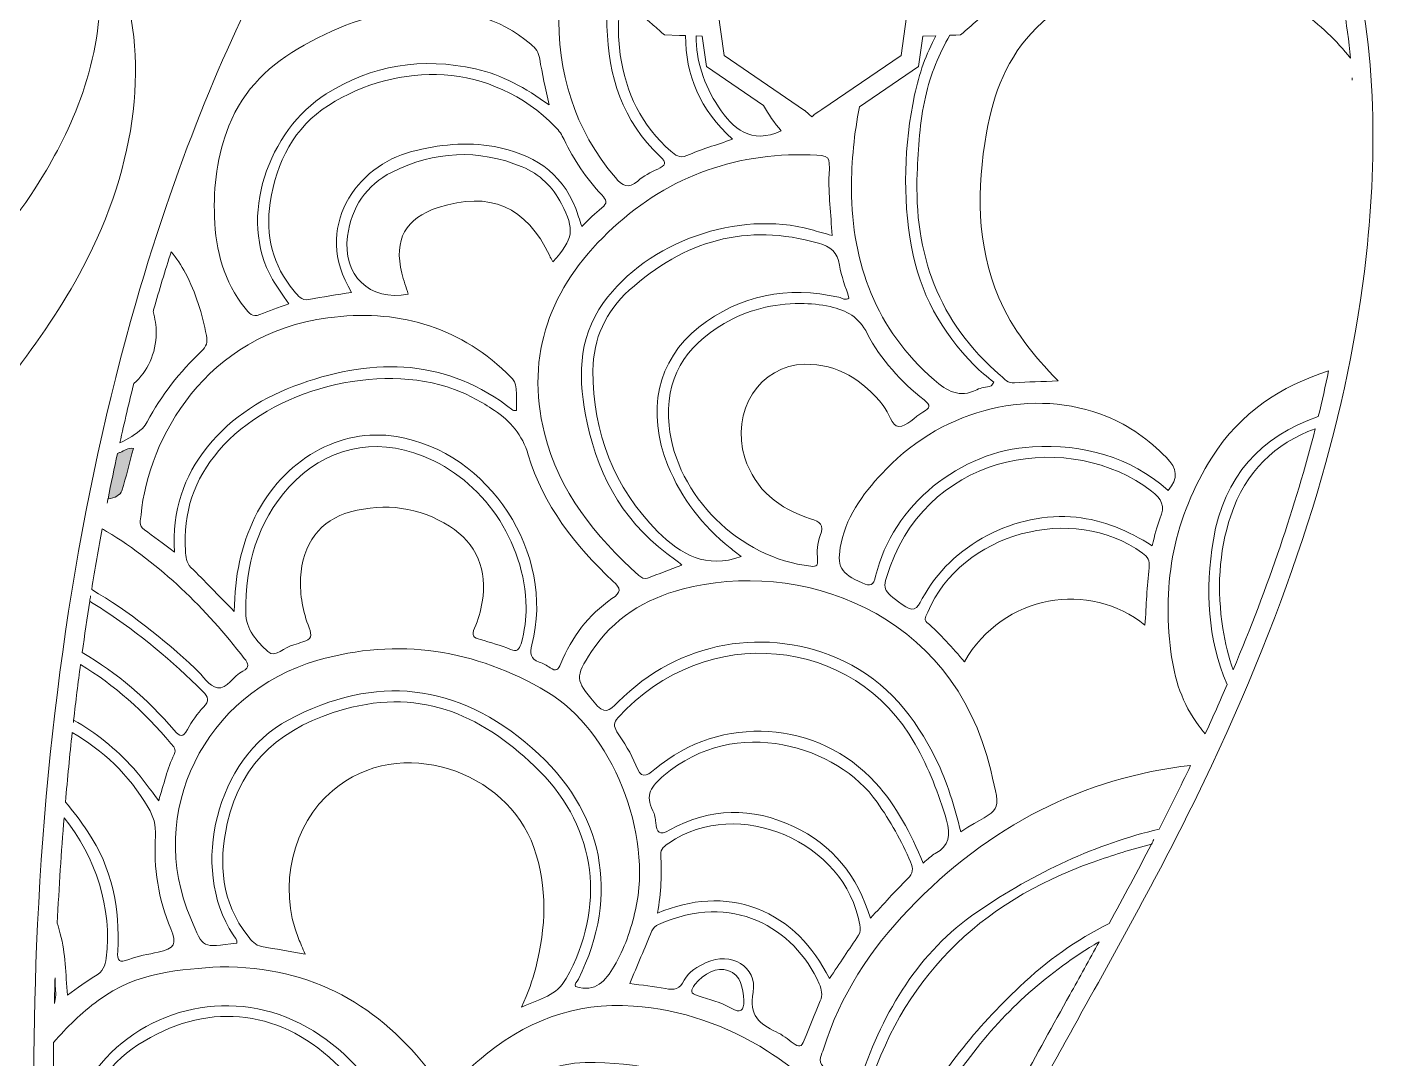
# Model space of a CAD drawing. Extents: x 705 to 2296, y -2914 to -85.
# Drawn here: x 1153 to 1756, y -2237 to -1784 of the extents above; entities that cross this region are included whole.
import ezdxf

# ---------------------------------------------------------------- set-up
doc = ezdxf.new("R2010")
doc.units = 0
doc.header["$MEASUREMENT"] = 0
doc.layers.add('Layer 1', color=7, linetype='Continuous')

# ---------------------------------------------------------------- blocks, each defined once
blk = doc.blocks.new('block 2')
at = {"layer": 'Layer 1', "true_color": 0x7e82af}
h = blk.add_hatch(color=163, dxfattribs=at)
h.dxf.hatch_style = 2
edge = h.paths.add_edge_path()
edge.add_spline(control_points=[(1199.15, -1968.88), (1197.46, -1975.18), (1196.02, -1981.39), (1194.09, -1987.47), (1193.48, -1989.39), (1190.97, -1990.66), (1187.99, -1991.08), (1189.34, -1984.26), (1190.73, -1977.57), (1192.15, -1971.06), (1192.55, -1970.91), (1192.95, -1970.76), (1193.35, -1970.59), (1195.11, -1969.88), (1196.74, -1968.49), (1199.15, -1968.88)], knot_values=[0, 0, 0, 0, 1, 1, 1, 2, 2, 2, 3, 3, 3, 4, 4, 4, 5, 5, 5, 5], degree=3, periodic=1)
at = {"layer": 'Layer 1', "lineweight": 0}
for points, knots in [([(2257.73, -639.78), (2234.93, -597.81), (2201.23, -557.75), (2160.32, -523.94), (2075.55, -453.89), (1964.94, -394.11), (1840.32, -350.94), (1840.32, -350.94), (1840.32, -350.93), (1840.32, -350.93), (1839.87, -348.96), (1839.3, -346.94), (1838.61, -344.88), (1837.07, -340.33), (1834.39, -333.76), (1828.95, -329.25), (1828.26, -328.68), (1827.55, -328.14), (1826.81, -327.67), (1826.81, -327.67), (1826.81, -327.67), (1826.79, -327.67), (1828.33, -308.78), (1824.73, -289.41), (1816.02, -270), (1811.57, -260.06), (1804.2, -253.12), (1797.06, -246.39), (1791.32, -240.98), (1785.89, -235.87), (1782.26, -229.5), (1781.17, -227.6), (1780.25, -225.55), (1779.27, -223.36), (1778.01, -220.55), (1776.7, -217.64), (1774.93, -214.81), (1767.88, -203.55), (1756.35, -197.47), (1745.08, -194.23), (1745.08, -194.23), (1743.71, -192.18), (1743.71, -192.18), (1701.28, -127.64), (1637.14, -102.84), (1590.8, -93.4), (1549.91, -85.06), (1516.05, -86.83), (1504.18, -87.86), (1504.14, -87.8), (1504.1, -87.77), (1504.08, -87.73), (1504.08, -87.73), (1503.9, -87.89), (1503.9, -87.89), (1502.32, -88.03), (1501.15, -88.15), (1500.45, -88.23), (1499.74, -88.15), (1498.58, -88.03), (1497.01, -87.89), (1497.01, -87.89), (1496.82, -87.73), (1496.82, -87.73), (1496.8, -87.77), (1496.76, -87.8), (1496.71, -87.86), (1484.84, -86.83), (1450.98, -85.06), (1410.1, -93.4), (1363.76, -102.84), (1299.62, -127.64), (1257.21, -192.15), (1257.21, -192.15), (1255.83, -194.23), (1255.83, -194.23), (1244.54, -197.47), (1233.02, -203.55), (1225.97, -214.81), (1224.2, -217.64), (1222.89, -220.55), (1221.62, -223.36), (1220.64, -225.55), (1219.73, -227.6), (1218.64, -229.5), (1215, -235.87), (1209.57, -240.98), (1203.83, -246.39), (1196.7, -253.12), (1189.33, -260.06), (1184.88, -270), (1176.17, -289.41), (1172.56, -308.78), (1174.1, -327.67), (1174.09, -327.67), (1174.09, -327.67), (1174.09, -327.67), (1173.36, -328.14), (1172.64, -328.67), (1171.94, -329.25), (1166.5, -333.76), (1163.83, -340.32), (1162.29, -344.88), (1161.6, -346.94), (1161.03, -348.96), (1160.57, -350.93), (1160.57, -350.93), (1160.57, -350.94), (1160.57, -350.94), (1035.95, -394.11), (925.34, -453.89), (840.57, -523.94), (799.66, -557.75), (765.97, -597.81), (743.17, -639.78), (717.38, -687.2), (705.23, -736.49), (707.06, -786.23), (708.79, -833.12), (721.42, -881.91), (744.63, -931.23), (776.61, -999.19), (827.22, -1064.83), (895.04, -1126.29), (939.72, -1166.8), (989.19, -1202.25), (1037.03, -1236.53), (1082.37, -1269.03), (1129.25, -1302.64), (1171.8, -1340.38), (1249.39, -1409.16), (1300.81, -1475.62), (1328.95, -1543.41), (1325.12, -1549.46), (1321.54, -1556.29), (1318.88, -1563.69), (1317.48, -1563.6), (1315.91, -1563.52), (1314.31, -1563.52), (1308.44, -1563.52), (1302.01, -1564.61), (1300.28, -1570.4), (1299.79, -1572.07), (1299.76, -1573.62), (1299.72, -1574.99), (1299.72, -1575.32), (1299.71, -1575.65), (1299.7, -1575.96), (1299.52, -1579.67), (1298.15, -1583.63), (1295.64, -1587.72), (1294.69, -1589.27), (1293.66, -1590.81), (1292.59, -1592.31), (1291.91, -1593.27), (1291.2, -1594.21), (1290.48, -1595.15), (1283.23, -1604.54), (1274, -1613.07), (1265.02, -1621.38), (1265.02, -1621.38), (1260.92, -1625.17), (1260.92, -1625.17), (1250.6, -1634.74), (1239.94, -1644.64), (1227.93, -1651.26), (1224.55, -1653.15), (1220.44, -1657.48), (1220.14, -1667.47), (1219.42, -1692.03), (1241.26, -1736.34), (1260.82, -1751.22), (1241.97, -1787.05), (1219.46, -1838.09), (1200.22, -1904.9), (1175.44, -1990.97), (1160.75, -2086.12), (1156.58, -2187.73), (1153.08, -2272.74), (1156.98, -2362.49), (1168.18, -2455.79), (1163.65, -2459.11), (1158.65, -2462.26), (1152.93, -2465.39), (1126.52, -2479.87), (1097.89, -2485.02), (1072.31, -2479.92), (1038.1, -2473.12), (1010.95, -2453.43), (991.61, -2421.39), (954.97, -2360.75), (954.3, -2266.43), (972.57, -2204.62), (992.17, -2138.34), (1031.4, -2072.06), (1096.04, -1996), (1100.49, -1990.76), (1104.99, -1985.54), (1109.5, -1980.33), (1133.88, -1952.07), (1159.09, -1922.85), (1176.92, -1889.25), (1201.05, -1843.72), (1206.63, -1795.65), (1192.18, -1757.38), (1192.18, -1757.38), (1181.68, -1729.58), (1181.68, -1729.58), (1181.68, -1729.58), (1184.11, -1759.19), (1184.11, -1759.19), (1187.04, -1794.94), (1172.43, -1827.44), (1159.67, -1848.41), (1139.55, -1881.48), (1111.42, -1909.63), (1084.2, -1936.84), (1072.99, -1948.07), (1061.38, -1959.69), (1050.51, -1971.48), (986.2, -2041.19), (939.51, -2104.75), (907.75, -2165.78), (865.01, -2247.87), (849.52, -2326.23), (861.72, -2398.68), (881.46, -2516.08), (980.8, -2608.54), (1070.48, -2648.09), (1102.71, -2662.3), (1132.76, -2669.48), (1158.32, -2669.48), (1176.87, -2669.48), (1193.05, -2665.7), (1205.97, -2658.08), (1205.97, -2658.09), (1205.97, -2658.09), (1205.97, -2658.09), (1212.84, -2680.03), (1220.66, -2700.47), (1229.34, -2719.23), (1249.6, -2763), (1275.41, -2799.36), (1306.05, -2827.33), (1339.78, -2858.12), (1383.84, -2881.32), (1437.02, -2896.27), (1479.37, -2908.16), (1526.54, -2914.39), (1574.07, -2914.39), (1577.53, -2914.39), (1581.01, -2914.35), (1584.47, -2914.28), (1715.72, -2911.78), (1847.6, -2857.02), (1946.29, -2764.08), (1983.95, -2728.62), (2013.13, -2688.17), (2030.68, -2647.08), (2050.96, -2599.62), (2056.14, -2551.69), (2046.08, -2504.65), (2026.22, -2411.76), (1963.7, -2334.68), (1870.04, -2287.56), (1788.08, -2246.34), (1690.33, -2231.81), (1599.94, -2247.09), (1606.11, -2235.77), (1612.34, -2224.53), (1618.54, -2213.38), (1637.36, -2179.5), (1656.8, -2144.46), (1673.59, -2108.59), (1710.68, -2029.32), (1732.71, -1958.15), (1740.94, -1891.02), (1746.05, -1849.4), (1747.6, -1797.58), (1735.16, -1750.76), (1754.43, -1736.28), (1775.99, -1693.13), (1775.99, -1668.36), (1775.99, -1667.96), (1775.99, -1667.55), (1775.98, -1667.16), (1775.68, -1657.19), (1771.58, -1652.89), (1768.19, -1651), (1756.19, -1644.4), (1745.52, -1634.53), (1735.2, -1624.98), (1735.2, -1624.98), (1731.1, -1621.2), (1731.1, -1621.2), (1719.8, -1610.79), (1708.12, -1600.03), (1700.47, -1587.65), (1697.96, -1583.57), (1696.6, -1579.62), (1696.43, -1575.92), (1696.41, -1575.61), (1696.4, -1575.29), (1696.4, -1574.97), (1696.37, -1573.59), (1696.32, -1572.04), (1695.83, -1570.37), (1694.11, -1564.66), (1687.76, -1563.55), (1681.94, -1563.52), (1679.29, -1556.2), (1675.74, -1549.42), (1671.94, -1543.41), (1700.08, -1475.62), (1751.51, -1409.16), (1829.1, -1340.38), (1871.64, -1302.64), (1918.53, -1269.03), (1963.87, -1236.53), (2011.71, -1202.25), (2061.18, -1166.8), (2105.86, -1126.29), (2173.67, -1064.83), (2224.28, -999.19), (2256.27, -931.23), (2279.48, -881.91), (2292.11, -833.13), (2293.84, -786.23), (2295.67, -736.49), (2283.52, -687.2), (2257.73, -639.78)], [0, 0, 0, 0, 1, 1, 1, 2, 2, 2, 3, 3, 3, 4, 4, 4, 5, 5, 5, 6, 6, 6, 7, 7, 7, 8, 8, 8, 9, 9, 9, 10, 10, 10, 11, 11, 11, 12, 12, 12, 13, 13, 13, 14, 14, 14, 15, 15, 15, 16, 16, 16, 17, 17, 17, 18, 18, 18, 19, 19, 19, 20, 20, 20, 21, 21, 21, 22, 22, 22, 23, 23, 23, 24, 24, 24, 25, 25, 25, 26, 26, 26, 27, 27, 27, 28, 28, 28, 29, 29, 29, 30, 30, 30, 31, 31, 31, 32, 32, 32, 33, 33, 33, 34, 34, 34, 35, 35, 35, 36, 36, 36, 37, 37, 37, 38, 38, 38, 39, 39, 39, 40, 40, 40, 41, 41, 41, 42, 42, 42, 43, 43, 43, 44, 44, 44, 45, 45, 45, 46, 46, 46, 47, 47, 47, 48, 48, 48, 49, 49, 49, 50, 50, 50, 51, 51, 51, 52, 52, 52, 53, 53, 53, 54, 54, 54, 55, 55, 55, 56, 56, 56, 57, 57, 57, 58, 58, 58, 59, 59, 59, 60, 60, 60, 61, 61, 61, 62, 62, 62, 63, 63, 63, 64, 64, 64, 65, 65, 65, 66, 66, 66, 67, 67, 67, 68, 68, 68, 69, 69, 69, 70, 70, 70, 71, 71, 71, 72, 72, 72, 73, 73, 73, 74, 74, 74, 75, 75, 75, 76, 76, 76, 77, 77, 77, 78, 78, 78, 79, 79, 79, 80, 80, 80, 81, 81, 81, 82, 82, 82, 83, 83, 83, 84, 84, 84, 85, 85, 85, 86, 86, 86, 87, 87, 87, 88, 88, 88, 89, 89, 89, 90, 90, 90, 91, 91, 91, 92, 92, 92, 93, 93, 93, 94, 94, 94, 95, 95, 95, 96, 96, 96, 97, 97, 97, 98, 98, 98, 99, 99, 99, 100, 100, 100, 101, 101, 101, 102, 102, 102, 103, 103, 103, 104, 104, 104, 105, 105, 105, 106, 106, 106, 107, 107, 107, 108, 108, 108, 109, 109, 109, 110, 110, 110, 110]), ([(1544.77, -1740.94), (1544.77, -1740.94), (1542.09, -1759.94), (1542.09, -1759.94), (1542.09, -1759.94), (1541.74, -1762.4), (1541.74, -1762.4), (1541.74, -1762.4), (1541.22, -1766.05), (1541.22, -1766.05), (1541.22, -1766.05), (1541.23, -1766.05), (1541.23, -1766.05), (1541.23, -1766.05), (1537, -1795.95), (1537, -1795.95), (1537, -1795.95), (1502.14, -1819.69), (1502.14, -1819.69), (1502.14, -1819.69), (1500.84, -1820.58), (1500.84, -1820.58), (1500.84, -1820.58), (1498.79, -1821.97), (1498.79, -1821.97), (1498.79, -1821.97), (1498.56, -1822.13), (1498.56, -1822.13), (1498.56, -1822.13), (1498.59, -1822.15), (1498.59, -1822.15), (1498.59, -1822.15), (1497.74, -1822.89), (1497.74, -1822.89), (1497.74, -1822.89), (1497.3, -1822.51), (1497.3, -1822.51), (1497.3, -1822.51), (1496.89, -1822.16), (1496.89, -1822.16), (1496.89, -1822.16), (1496.88, -1822.16), (1496.88, -1822.16), (1496.16, -1821.51), (1495.44, -1820.84), (1494.72, -1820.19), (1494.72, -1820.19), (1494.57, -1820.09), (1494.57, -1820.09), (1494.57, -1820.09), (1459.12, -1795.95), (1459.12, -1795.95), (1459.12, -1795.95), (1454.99, -1766.68), (1454.99, -1766.68), (1454.99, -1766.68), (1454.91, -1766.05), (1454.91, -1766.05), (1454.91, -1766.05), (1454.2, -1761.15), (1454.2, -1761.15), (1454.2, -1761.15), (1452.26, -1747.33), (1452.26, -1747.33), (1452.26, -1747.33), (1450.27, -1733.22), (1450.27, -1733.22), (1450.27, -1733.22), (1464.86, -1714.8), (1464.86, -1714.8), (1464.86, -1714.8), (1470.99, -1707.05), (1470.99, -1707.05), (1470.99, -1707.05), (1498.06, -1672.87), (1498.06, -1672.87), (1498.06, -1672.87), (1545.86, -1733.22), (1545.86, -1733.22), (1545.86, -1733.22), (1544.77, -1740.94), (1544.77, -1740.94)], [0, 0, 0, 0, 1, 1, 1, 2, 2, 2, 3, 3, 3, 4, 4, 4, 5, 5, 5, 6, 6, 6, 7, 7, 7, 8, 8, 8, 9, 9, 9, 10, 10, 10, 11, 11, 11, 12, 12, 12, 13, 13, 13, 14, 14, 14, 15, 15, 15, 16, 16, 16, 17, 17, 17, 18, 18, 18, 19, 19, 19, 20, 20, 20, 21, 21, 21, 22, 22, 22, 23, 23, 23, 24, 24, 24, 25, 25, 25, 26, 26, 26, 27, 27, 27, 27]), ([(1712.7, -1776.2), (1679.2, -1752.3), (1624.17, -1756.05), (1596.56, -1783.78), (1583.85, -1796.57), (1577.62, -1812.59), (1574.6, -1830.05), (1570.35, -1854.69), (1570.11, -1879.03), (1580.12, -1902.59), (1585.97, -1916.33), (1595.08, -1927.77), (1606.19, -1939.12), (1598.95, -1939.44), (1592.94, -1939.56), (1586.95, -1940.04), (1584, -1940.28), (1582.6, -1938.26), (1580.83, -1936.75), (1553.42, -1913.4), (1542.64, -1883.14), (1544.14, -1847.87), (1544.62, -1836.6), (1545.19, -1825.32), (1547.73, -1814.24), (1550.05, -1804.13), (1553.68, -1795.1), (1558.54, -1787.05), (1558.54, -1787.05), (1561.16, -1786.97), (1561.16, -1786.97), (1561.16, -1786.97), (1563.2, -1786.89), (1563.2, -1786.89), (1563.2, -1786.89), (1564.33, -1785.92), (1564.33, -1785.92), (1566.7, -1783.84), (1569.06, -1781.8), (1571.38, -1779.81), (1586.55, -1766.74), (1600.55, -1755.24), (1613.46, -1745.12), (1648.14, -1731.62), (1683.3, -1730.93), (1719.05, -1747.93), (1721.73, -1749.21), (1724.34, -1750.54), (1726.86, -1751.95), (1730.83, -1766.62), (1733.38, -1781.87), (1734.82, -1797.16), (1728.73, -1789.45), (1721.41, -1782.43), (1712.7, -1776.2)], [0, 0, 0, 0, 1, 1, 1, 2, 2, 2, 3, 3, 3, 4, 4, 4, 5, 5, 5, 6, 6, 6, 7, 7, 7, 8, 8, 8, 9, 9, 9, 10, 10, 10, 11, 11, 11, 12, 12, 12, 13, 13, 13, 14, 14, 14, 15, 15, 15, 16, 16, 16, 17, 17, 17, 18, 18, 18, 18]), ([(1407.59, -1783.1), (1408.09, -1805.1), (1414.43, -1824.8), (1430.9, -1840.24), (1434.21, -1843.33), (1433.21, -1844.32), (1429.92, -1845.91), (1426.85, -1847.38), (1423.68, -1848.98), (1421.14, -1851.2), (1416.97, -1854.84), (1414.36, -1853.33), (1411.29, -1849.71), (1393.14, -1828.34), (1385.7, -1803.34), (1386.46, -1775.75), (1386.71, -1766.78), (1387.99, -1758.56), (1390.09, -1751.01), (1396.23, -1755.91), (1402.61, -1761.12), (1409.25, -1766.66), (1408.09, -1772.05), (1407.47, -1777.52), (1407.59, -1783.1)], [0, 0, 0, 0, 1, 1, 1, 2, 2, 2, 3, 3, 3, 4, 4, 4, 5, 5, 5, 6, 6, 6, 7, 7, 7, 8, 8, 8, 8]), ([(1241.19, -1826.92), (1247.7, -1810.6), (1259.41, -1799.67), (1274.27, -1791.42), (1290.3, -1782.53), (1307.22, -1776.09), (1325.66, -1775.56), (1343.41, -1775.05), (1360.06, -1779.18), (1374.11, -1790.99), (1376.24, -1792.76), (1377.52, -1794.58), (1377.99, -1797.42), (1379.04, -1803.91), (1380.55, -1810.32), (1382.08, -1817.7), (1371.74, -1810.23), (1361.51, -1804.47), (1349.71, -1801.84), (1326.3, -1796.64), (1304.08, -1800.16), (1284.03, -1812.84), (1258.73, -1828.86), (1244.72, -1867.25), (1260.4, -1894.46), (1262.4, -1897.94), (1264.85, -1901.16), (1267.57, -1905.2), (1263.08, -1906.86), (1258.9, -1908.28), (1254.84, -1909.97), (1251.52, -1911.37), (1249.96, -1909.23), (1248.32, -1907.17), (1239.03, -1895.47), (1235.34, -1881.76), (1234.85, -1867.15), (1234.4, -1853.4), (1235.98, -1840), (1241.19, -1826.92)], [0, 0, 0, 0, 1, 1, 1, 2, 2, 2, 3, 3, 3, 4, 4, 4, 5, 5, 5, 6, 6, 6, 7, 7, 7, 8, 8, 8, 9, 9, 9, 10, 10, 10, 11, 11, 11, 12, 12, 12, 13, 13, 13, 13]), ([(1413.52, -1770.24), (1413.7, -1770.38), (1413.88, -1770.53), (1414.06, -1770.68), (1414.06, -1770.68), (1414.06, -1770.69), (1414.06, -1770.69), (1418.17, -1774.15), (1422.37, -1777.74), (1426.67, -1781.45), (1428.36, -1782.92), (1430.07, -1784.41), (1431.8, -1785.92), (1431.8, -1785.92), (1432.92, -1786.89), (1432.92, -1786.89), (1432.92, -1786.89), (1439.55, -1787.12), (1439.55, -1787.12), (1439.55, -1787.12), (1442.19, -1787.2), (1442.19, -1787.2), (1442.15, -1804.52), (1448.51, -1819.9), (1462.84, -1832.79), (1455.55, -1835.35), (1448.98, -1837.31), (1442.69, -1839.98), (1439.43, -1841.35), (1437.69, -1839.72), (1435.76, -1838.07), (1422.74, -1826.86), (1415.91, -1812.22), (1413.44, -1795.6), (1412.16, -1787.03), (1412.46, -1778.65), (1414.06, -1770.69), (1413.88, -1770.54), (1413.7, -1770.38), (1413.52, -1770.24)], [0, 0, 0, 0, 1, 1, 1, 2, 2, 2, 3, 3, 3, 4, 4, 4, 5, 5, 5, 6, 6, 6, 7, 7, 7, 8, 8, 8, 9, 9, 9, 10, 10, 10, 11, 11, 11, 12, 12, 12, 13, 13, 13, 13]), ([(1456.65, -1818.55), (1450.14, -1808.64), (1446.85, -1798.18), (1446.81, -1787.36), (1446.81, -1787.36), (1449.48, -1787.46), (1449.48, -1787.46), (1449.48, -1787.46), (1451.36, -1800.78), (1451.36, -1800.78), (1451.36, -1800.78), (1476.53, -1817.9), (1476.53, -1817.9), (1478.54, -1821.92), (1481.31, -1825.53), (1484.27, -1829.12), (1470.97, -1835.19), (1463.02, -1828.21), (1456.65, -1818.55)], [0, 0, 0, 0, 1, 1, 1, 2, 2, 2, 3, 3, 3, 4, 4, 4, 5, 5, 5, 6, 6, 6, 6]), ([(1541.59, -1880.09), (1545.2, -1900.35), (1554.84, -1917.61), (1569.15, -1932.27), (1571.78, -1934.98), (1574.9, -1937.22), (1577.8, -1939.68), (1577.44, -1940.24), (1577.08, -1940.82), (1576.72, -1941.38), (1574.57, -1941.9), (1572.24, -1942.06), (1570.32, -1943.02), (1562.76, -1946.84), (1557.3, -1943.69), (1551.56, -1938.69), (1526.04, -1916.45), (1515.33, -1887.66), (1515.23, -1854.78), (1515.19, -1842.25), (1516.38, -1830.17), (1518.75, -1818.5), (1518.75, -1818.5), (1544.76, -1800.78), (1544.76, -1800.78), (1544.76, -1800.78), (1546.64, -1787.46), (1546.64, -1787.46), (1546.64, -1787.46), (1552.4, -1787.26), (1552.4, -1787.26), (1548.03, -1795.27), (1544.94, -1804.03), (1542.99, -1813.32), (1538.36, -1835.43), (1537.59, -1857.79), (1541.59, -1880.09)], [0, 0, 0, 0, 1, 1, 1, 2, 2, 2, 3, 3, 3, 4, 4, 4, 5, 5, 5, 6, 6, 6, 7, 7, 7, 8, 8, 8, 9, 9, 9, 10, 10, 10, 11, 11, 11, 12, 12, 12, 12]), ([(1388.7, -1832.91), (1393.03, -1841.87), (1398.46, -1850.12), (1405.32, -1857.31), (1407.42, -1859.51), (1407.95, -1860.94), (1405.29, -1863.05), (1402.33, -1865.39), (1399.69, -1868.14), (1396.48, -1871.13), (1395.48, -1868.13), (1394.76, -1865.67), (1393.85, -1863.3), (1387.46, -1846.97), (1374.53, -1839.14), (1358.06, -1836.06), (1345.73, -1833.76), (1333.59, -1835.18), (1321.53, -1838.25), (1297.91, -1844.23), (1277.5, -1871.75), (1295.18, -1900.17), (1288.79, -1901.22), (1282.54, -1902.18), (1276.33, -1903.32), (1273.03, -1903.91), (1271.6, -1901.6), (1269.94, -1899.64), (1260.39, -1888.28), (1257.24, -1875.08), (1259.38, -1860.62), (1262.01, -1842.89), (1269.99, -1827.41), (1285.01, -1817.89), (1315.77, -1798.42), (1356.61, -1798.52), (1385, -1827.45), (1386.6, -1829.08), (1387.74, -1830.9), (1388.7, -1832.91)], [0, 0, 0, 0, 1, 1, 1, 2, 2, 2, 3, 3, 3, 4, 4, 4, 5, 5, 5, 6, 6, 6, 7, 7, 7, 8, 8, 8, 9, 9, 9, 10, 10, 10, 11, 11, 11, 12, 12, 12, 13, 13, 13, 13]), ([(1735.59, -1806.81), (1735.59, -1806.8), (1735.58, -1806.8), (1735.58, -1806.78), (1735.56, -1806.43), (1735.53, -1806.07), (1735.51, -1805.72), (1735.55, -1806.08), (1735.57, -1806.45), (1735.59, -1806.81)], [0, 0, 0, 0, 1, 1, 1, 2, 2, 2, 3, 3, 3, 3]), ([(1317.31, -1891.78), (1318.07, -1894.89), (1319.18, -1897.91), (1320.14, -1900.99), (1303.06, -1904.21), (1291.08, -1892.7), (1293.44, -1875.41), (1295.15, -1862.73), (1301.67, -1852.87), (1312.98, -1847.27), (1331.54, -1838.03), (1350.89, -1836.92), (1370.29, -1844.97), (1377.97, -1848.16), (1383.74, -1853.76), (1387.56, -1861.22), (1393.46, -1872.8), (1392.97, -1876.34), (1383.79, -1886.8), (1383.12, -1885.5), (1382.73, -1884.82), (1382.39, -1884.12), (1372.23, -1862.49), (1355.91, -1855.4), (1333.33, -1862.84), (1318.87, -1867.6), (1313.68, -1876.9), (1317.31, -1891.78)], [0, 0, 0, 0, 1, 1, 1, 2, 2, 2, 3, 3, 3, 4, 4, 4, 5, 5, 5, 6, 6, 6, 7, 7, 7, 8, 8, 8, 9, 9, 9, 9]), ([(1506.64, -1875.17), (1503.3, -1874.23), (1500.33, -1873.38), (1497.35, -1872.56), (1465.31, -1863.77), (1425.36, -1877.87), (1406.12, -1904.66), (1394.36, -1921.03), (1394.93, -1939.22), (1398.83, -1957.54), (1404.15, -1982.51), (1416.31, -2003.37), (1437.93, -2017.97), (1438.71, -2018.5), (1439.36, -2019.2), (1440.53, -2020.22), (1435.16, -2022.24), (1430.31, -2024.07), (1425.46, -2025.92), (1423.86, -2026.53), (1422.75, -2025.7), (1421.67, -2024.74), (1402.44, -2007.46), (1386.4, -1987.89), (1380.05, -1962.21), (1371.43, -1927.25), (1382.89, -1897.97), (1408.02, -1873.85), (1432.7, -1850.14), (1462.6, -1838.58), (1497.08, -1839.71), (1505.67, -1840), (1505.75, -1840.03), (1505.36, -1848.34), (1504.97, -1857.01), (1506.19, -1865.6), (1506.64, -1875.17)], [0, 0, 0, 0, 1, 1, 1, 2, 2, 2, 3, 3, 3, 4, 4, 4, 5, 5, 5, 6, 6, 6, 7, 7, 7, 8, 8, 8, 9, 9, 9, 10, 10, 10, 11, 11, 11, 12, 12, 12, 12]), ([(1509.65, -1902.35), (1487.06, -1897.21), (1466.27, -1901.19), (1448.01, -1915.55), (1429.67, -1929.97), (1424.83, -1952.75), (1434.43, -1976.35), (1440.34, -1990.87), (1449.61, -2002.88), (1461.83, -2012.64), (1463.38, -2013.88), (1464.95, -2015.1), (1466.72, -2016.47), (1451.35, -2021.91), (1440.05, -2015.59), (1430.04, -2005.52), (1410.56, -1985.89), (1401.31, -1962.09), (1401.43, -1934.56), (1401.51, -1920.45), (1407.02, -1908.65), (1417.41, -1899.25), (1441.45, -1877.49), (1468.96, -1869.44), (1500.75, -1878.57), (1505.88, -1880.04), (1509.05, -1882.49), (1509.91, -1888.19), (1510.66, -1893.1), (1512.65, -1897.84), (1514.11, -1902.71), (1512.53, -1903.94), (1511.11, -1902.68), (1509.65, -1902.35)], [0, 0, 0, 0, 1, 1, 1, 2, 2, 2, 3, 3, 3, 4, 4, 4, 5, 5, 5, 6, 6, 6, 7, 7, 7, 8, 8, 8, 9, 9, 9, 10, 10, 10, 11, 11, 11, 11]), ([(1199.36, -1940.27), (1205.34, -1935.06), (1209.14, -1927.11), (1209.19, -1918.09), (1209.22, -1914.79), (1208.73, -1911.63), (1207.83, -1908.67), (1207.9, -1908.39), (1207.99, -1908.1), (1208.07, -1907.81), (1210.59, -1899.05), (1213.16, -1890.56), (1215.78, -1882.34), (1218.09, -1885.13), (1220.22, -1888.27), (1222.08, -1891.77), (1226.66, -1900.37), (1229.46, -1909.62), (1231.32, -1919.17), (1231.88, -1922.02), (1231.35, -1924.06), (1229.13, -1926.12), (1219.45, -1935.1), (1211.55, -1945.5), (1205.24, -1957.11), (1204.67, -1958.16), (1204.01, -1959.24), (1203.14, -1960.02), (1200.17, -1962.7), (1196.81, -1964.8), (1193.2, -1966.35), (1195.21, -1957.36), (1197.26, -1948.65), (1199.36, -1940.27)], [0, 0, 0, 0, 1, 1, 1, 2, 2, 2, 3, 3, 3, 4, 4, 4, 5, 5, 5, 6, 6, 6, 7, 7, 7, 8, 8, 8, 9, 9, 9, 10, 10, 10, 11, 11, 11, 11]), ([(1217.22, -2014.49), (1212.01, -2010.61), (1208.05, -2007.57), (1203.99, -2004.67), (1201.42, -2002.84), (1202.31, -2000.34), (1202.52, -1998.04), (1205.64, -1964.68), (1230.95, -1918.48), (1284.79, -1911.39), (1314.96, -1907.42), (1341.14, -1914.57), (1363.35, -1935.54), (1367.98, -1939.92), (1367.96, -1939.96), (1367.79, -1952.16), (1367.22, -1952.1), (1366.5, -1952.23), (1366.13, -1951.95), (1337.33, -1929.42), (1305.84, -1928.65), (1272.81, -1940.36), (1256.72, -1946.06), (1242.61, -1954.76), (1231.75, -1968.15), (1221.16, -1981.2), (1216.3, -1996.26), (1217.22, -2014.49)], [0, 0, 0, 0, 1, 1, 1, 2, 2, 2, 3, 3, 3, 4, 4, 4, 5, 5, 5, 6, 6, 6, 7, 7, 7, 8, 8, 8, 9, 9, 9, 9]), ([(1468.27, -1972.96), (1472.83, -1987.24), (1483.48, -1995.38), (1497.2, -1999.78), (1501.37, -2001.11), (1503.42, -2002.44), (1501.49, -2007.17), (1500.11, -2010.52), (1499.98, -2014.26), (1500.27, -2017.91), (1500.45, -2020.16), (1500.08, -2020.99), (1497.32, -2020.68), (1465.93, -2017.21), (1438.09, -1989.67), (1434.91, -1958.83), (1432.79, -1938.32), (1442, -1923.87), (1459.14, -1913.89), (1469.44, -1907.9), (1480.69, -1905.01), (1492.66, -1905.13), (1497.11, -1905.11), (1501.5, -1905.48), (1505.86, -1906.45), (1513.02, -1908.06), (1518.5, -1911.11), (1522.17, -1918.28), (1528.1, -1929.84), (1536.92, -1939.4), (1547.13, -1947.48), (1550.19, -1949.91), (1549.89, -1951.1), (1546.67, -1952.88), (1542.98, -1954.91), (1539.5, -1959.25), (1536.01, -1959.17), (1532.75, -1959.08), (1531.68, -1953.07), (1529.18, -1949.95), (1520.25, -1938.92), (1509.36, -1931.57), (1494.65, -1931.81), (1474.92, -1932.14), (1461.79, -1952.62), (1468.27, -1972.96)], [0, 0, 0, 0, 1, 1, 1, 2, 2, 2, 3, 3, 3, 4, 4, 4, 5, 5, 5, 6, 6, 6, 7, 7, 7, 8, 8, 8, 9, 9, 9, 10, 10, 10, 11, 11, 11, 12, 12, 12, 13, 13, 13, 14, 14, 14, 15, 15, 15, 15]), ([(1236.78, -1969.8), (1259.86, -1942.81), (1307.02, -1930.65), (1340.42, -1942.86), (1346.71, -1945.16), (1352.48, -1948.42), (1358.03, -1952.13), (1365.2, -1956.95), (1370.28, -1962.77), (1372.93, -1971.61), (1379.61, -1993.79), (1393.46, -2011.64), (1410.23, -2027.21), (1413.87, -2030.6), (1413.88, -2032.15), (1409.8, -2034.96), (1399.41, -2042.11), (1392.02, -2051.86), (1387.3, -2063.54), (1386.2, -2066.26), (1385.2, -2067.15), (1382.57, -2065.36), (1381.09, -2064.35), (1379.46, -2063.44), (1377.76, -2062.86), (1373.78, -2061.48), (1373.61, -2059.06), (1374.57, -2055.32), (1384.95, -2015), (1355.8, -1970.33), (1314.9, -1963.64), (1290.04, -1959.57), (1265.1, -1973.83), (1252.63, -1999.15), (1246.48, -2011.65), (1243.79, -2024.95), (1243.53, -2040.57), (1236.32, -2033.22), (1230.48, -2027.12), (1224.47, -2021.19), (1222.35, -2019.11), (1222.24, -2016.55), (1222.06, -2013.96), (1220.9, -1997.22), (1225.93, -1982.45), (1236.78, -1969.8)], [0, 0, 0, 0, 1, 1, 1, 2, 2, 2, 3, 3, 3, 4, 4, 4, 5, 5, 5, 6, 6, 6, 7, 7, 7, 8, 8, 8, 9, 9, 9, 10, 10, 10, 11, 11, 11, 12, 12, 12, 13, 13, 13, 14, 14, 14, 15, 15, 15, 15]), ([(1720.66, -1954.75), (1695.36, -1963.59), (1679.1, -1981.02), (1674.46, -2009.12), (1670.8, -2031.28), (1671.91, -2052.6), (1680.52, -2072.66), (1677.44, -2079.87), (1674.23, -2087.15), (1670.89, -2094.49), (1669.88, -2093.35), (1669.01, -2092.04), (1668.1, -2090.87), (1660.72, -2081.34), (1657.33, -2070.11), (1655.79, -2058.43), (1651.76, -2027.79), (1657.22, -1998.99), (1673.92, -1972.72), (1686.4, -1953.09), (1704.17, -1941.35), (1725.2, -1934.78), (1723.82, -1941.39), (1722.3, -1948.05), (1720.66, -1954.75)], [0, 0, 0, 0, 1, 1, 1, 2, 2, 2, 3, 3, 3, 4, 4, 4, 5, 5, 5, 6, 6, 6, 7, 7, 7, 8, 8, 8, 8]), ([(1594.82, -1968.15), (1562.92, -1969.91), (1533.4, -1993.79), (1525.81, -2024.99), (1524.78, -2029.28), (1523.71, -2029.66), (1519.96, -2028.05), (1510.35, -2023.93), (1508.47, -2020.86), (1510.65, -2010.55), (1513.44, -1997.38), (1521.43, -1987.31), (1530.49, -1977.94), (1556.45, -1951.1), (1595.38, -1941.84), (1627.52, -1954.74), (1637.63, -1958.78), (1646.02, -1965.12), (1653.71, -1972.77), (1658.6, -1977.62), (1659.24, -1981.99), (1654.6, -1987.33), (1637.47, -1972.3), (1617.32, -1966.91), (1594.82, -1968.15)], [0, 0, 0, 0, 1, 1, 1, 2, 2, 2, 3, 3, 3, 4, 4, 4, 5, 5, 5, 6, 6, 6, 7, 7, 7, 8, 8, 8, 8]), ([(1614.03, -1999.15), (1587.62, -1996.43), (1558.71, -2011.34), (1546.38, -2034.95), (1543.9, -2039.72), (1542.36, -2041.12), (1537.45, -2037.46), (1528.78, -2031.01), (1528.43, -2031.32), (1532.24, -2020.79), (1550.77, -1969.59), (1612.03, -1960.63), (1647.25, -1987.6), (1651.65, -1990.97), (1653.46, -1994.34), (1650.98, -1999.78), (1649.43, -2003.21), (1648.82, -2007.08), (1647.53, -2011.65), (1636.9, -2005.03), (1626.18, -2000.4), (1614.03, -1999.15)], [0, 0, 0, 0, 1, 1, 1, 2, 2, 2, 3, 3, 3, 4, 4, 4, 5, 5, 5, 6, 6, 6, 7, 7, 7, 7]), ([(1683.18, -2066.35), (1681.12, -2060.54), (1679.65, -2054.45), (1678.66, -2048.15), (1676.02, -2031.35), (1676.78, -2014.6), (1682.12, -1998.48), (1688.61, -1978.95), (1701.79, -1966.55), (1719.3, -1960.21), (1710.67, -1994.13), (1698.67, -2029.37), (1683.18, -2066.35)], [0, 0, 0, 0, 1, 1, 1, 2, 2, 2, 3, 3, 3, 4, 4, 4, 4]), ([(1187.98, -1991.08), (1187.98, -1991.08), (1187.99, -1991.08), (1187.99, -1991.08), (1189.34, -1984.26), (1190.73, -1977.57), (1192.15, -1971.06), (1192.55, -1970.91), (1192.95, -1970.76), (1193.35, -1970.59), (1195.11, -1969.88), (1196.74, -1968.49), (1199.15, -1968.88), (1197.46, -1975.18), (1196.02, -1981.39), (1194.09, -1987.47), (1193.48, -1989.39), (1190.97, -1990.66), (1187.99, -1991.08), (1187.87, -1991.68), (1187.75, -1992.27), (1187.63, -1992.87), (1187.75, -1992.27), (1187.86, -1991.68), (1187.98, -1991.08)], [0, 0, 0, 0, 1, 1, 1, 2, 2, 2, 3, 3, 3, 4, 4, 4, 5, 5, 5, 6, 6, 6, 7, 7, 7, 8, 8, 8, 8]), ([(1199.15, -1968.88), (1197.46, -1975.18), (1196.02, -1981.39), (1194.09, -1987.47), (1193.48, -1989.39), (1190.97, -1990.66), (1187.99, -1991.08), (1189.34, -1984.26), (1190.73, -1977.57), (1192.15, -1971.06), (1192.55, -1970.91), (1192.95, -1970.76), (1193.35, -1970.59), (1195.11, -1969.88), (1196.74, -1968.49), (1199.15, -1968.88)], [0, 0, 0, 0, 1, 1, 1, 2, 2, 2, 3, 3, 3, 4, 4, 4, 5, 5, 5, 5]), ([(1267.77, -1985.78), (1283.47, -1968.44), (1304.94, -1963.63), (1326.66, -1972.22), (1352.73, -1982.51), (1371.49, -2009.51), (1372.04, -2038.85), (1372.01, -2043.36), (1371.45, -2049.14), (1369.77, -2054.81), (1368.97, -2057.5), (1367.98, -2058.42), (1365.09, -2057.27), (1360.79, -2055.57), (1356.35, -2054.16), (1351.87, -2052.98), (1348.83, -2052.17), (1347.89, -2051.07), (1349.31, -2047.94), (1350.97, -2044.29), (1352, -2040.4), (1352.71, -2036.39), (1355.11, -2022.7), (1350.1, -2010.46), (1338.33, -2003.08), (1324.81, -1994.61), (1310.07, -1992.71), (1294.76, -1996.75), (1281.21, -2000.31), (1273.51, -2010.87), (1272.76, -2025.85), (1272.38, -2033.42), (1273.79, -2040.75), (1276.52, -2047.74), (1277.87, -2051.18), (1277.47, -2053.03), (1273.79, -2053.91), (1272.41, -2054.24), (1271.16, -2055.11), (1269.79, -2055.29), (1265.73, -2055.81), (1261.75, -2061.39), (1258.37, -2058.24), (1253.59, -2053.78), (1248.63, -2048.69), (1248.58, -2040.92), (1248.4, -2020.18), (1253.65, -2001.4), (1267.77, -1985.78)], [0, 0, 0, 0, 1, 1, 1, 2, 2, 2, 3, 3, 3, 4, 4, 4, 5, 5, 5, 6, 6, 6, 7, 7, 7, 8, 8, 8, 9, 9, 9, 10, 10, 10, 11, 11, 11, 12, 12, 12, 13, 13, 13, 14, 14, 14, 15, 15, 15, 16, 16, 16, 16]), ([(1564.98, -2062.71), (1559.52, -2056.66), (1554.46, -2050.52), (1548.4, -2045.39), (1546.82, -2044.07), (1548.15, -2042.36), (1548.74, -2040.94), (1563.4, -2006.08), (1612.48, -1992.58), (1643.26, -2014.89), (1645.59, -2016.59), (1646.58, -2018.16), (1646.2, -2021.36), (1645.24, -2029.49), (1644.98, -2037.71), (1644.38, -2046.65), (1620.37, -2026.77), (1581.76, -2032.91), (1564.98, -2062.71)], [0, 0, 0, 0, 1, 1, 1, 2, 2, 2, 3, 3, 3, 4, 4, 4, 5, 5, 5, 6, 6, 6, 6]), ([(1185.46, -2004.19), (1186.11, -2004.57), (1186.75, -2004.96), (1187.39, -2005.34), (1211.3, -2019.95), (1230.93, -2039.19), (1247.98, -2061.23), (1249.73, -2063.51), (1250.59, -2065.21), (1247.32, -2066.85), (1243.22, -2068.93), (1240.37, -2074.88), (1236.19, -2074.23), (1232.58, -2073.67), (1229.62, -2068.75), (1226.4, -2065.73), (1212.29, -2052.51), (1197.24, -2040.66), (1180.81, -2030.91), (1182.3, -2021.75), (1183.85, -2012.87), (1185.46, -2004.19)], [0, 0, 0, 0, 1, 1, 1, 2, 2, 2, 3, 3, 3, 4, 4, 4, 5, 5, 5, 6, 6, 6, 7, 7, 7, 7]), ([(1552.4, -2105.6), (1543.22, -2087.11), (1530.93, -2071.49), (1511.78, -2062.43), (1478.28, -2046.56), (1438.66, -2053.63), (1412.58, -2080.43), (1408.39, -2084.74), (1406.36, -2086), (1401.92, -2080.56), (1393.87, -2070.71), (1393.33, -2069.67), (1400.83, -2058.22), (1410.37, -2043.62), (1424.26, -2035.11), (1440.75, -2030.74), (1491.21, -2017.39), (1559.82, -2039.64), (1576.48, -2110.46), (1581.26, -2130.76), (1581.33, -2126.09), (1563.26, -2137.53), (1560.59, -2126.47), (1557.41, -2115.71), (1552.4, -2105.6)], [0, 0, 0, 0, 1, 1, 1, 2, 2, 2, 3, 3, 3, 4, 4, 4, 5, 5, 5, 6, 6, 6, 7, 7, 7, 8, 8, 8, 8]), ([(1179.96, -2036.13), (1180.09, -2035.32), (1180.21, -2034.52), (1180.34, -2033.72), (1180.22, -2034.52), (1180.09, -2035.32), (1179.97, -2036.13), (1181.94, -2037.32), (1183.9, -2038.57), (1185.84, -2039.83), (1201.79, -2050.21), (1216.25, -2062.43), (1229.75, -2075.85), (1232.23, -2078.33), (1232.72, -2079.93), (1230.05, -2082.7), (1227.27, -2085.57), (1224.87, -2088.96), (1222.98, -2092.48), (1220.92, -2096.32), (1219.67, -2095.82), (1217.14, -2092.87), (1205.46, -2079.23), (1192.05, -2067.66), (1176.62, -2058.7), (1177.68, -2051.03), (1178.8, -2043.5), (1179.97, -2036.13), (1179.97, -2036.13), (1179.96, -2036.13), (1179.96, -2036.13)], [0, 0, 0, 0, 1, 1, 1, 2, 2, 2, 3, 3, 3, 4, 4, 4, 5, 5, 5, 6, 6, 6, 7, 7, 7, 8, 8, 8, 9, 9, 9, 10, 10, 10, 10]), ([(1525.83, -2116.04), (1500.81, -2088.31), (1457.66, -2085.5), (1428.72, -2109.95), (1424.5, -2113.51), (1422.56, -2114.12), (1420.28, -2108.22), (1418.28, -2103.02), (1415.05, -2098.23), (1412, -2093.49), (1410.42, -2091.01), (1410.49, -2089.52), (1412.52, -2087.28), (1450.88, -2044.84), (1516.5, -2051.24), (1543.26, -2098.97), (1549.21, -2109.6), (1553.59, -2120.75), (1557.02, -2132.4), (1558.93, -2138.88), (1558.35, -2143.66), (1552.09, -2147.08), (1550.36, -2148.02), (1548.96, -2149.55), (1546.75, -2151.34), (1541.28, -2138.12), (1534.98, -2126.2), (1525.83, -2116.04)], [0, 0, 0, 0, 1, 1, 1, 2, 2, 2, 3, 3, 3, 4, 4, 4, 5, 5, 5, 6, 6, 6, 7, 7, 7, 8, 8, 8, 9, 9, 9, 9]), ([(1280.29, -2062.06), (1315.73, -2051.92), (1349.68, -2057.32), (1381.13, -2075.9), (1409.93, -2092.91), (1427.82, -2138.59), (1420.15, -2171.92), (1418.15, -2180.64), (1415.33, -2188.92), (1410.74, -2196.66), (1406.91, -2203.12), (1402.71, -2208.37), (1393.76, -2205.69), (1392.97, -2204.52), (1394.47, -2203.49), (1395.01, -2202.38), (1413.58, -2165.07), (1406.25, -2128.24), (1374.74, -2100.8), (1341.62, -2071.92), (1305.93, -2067.81), (1267.26, -2088.39), (1235.95, -2105.06), (1223.62, -2153.26), (1243.05, -2182.93), (1243.78, -2184.05), (1245.12, -2184.93), (1244.76, -2186.59), (1228.98, -2188.24), (1230.37, -2189.61), (1224.4, -2175.75), (1204.4, -2129.31), (1230.43, -2076.33), (1280.29, -2062.06)], [0, 0, 0, 0, 1, 1, 1, 2, 2, 2, 3, 3, 3, 4, 4, 4, 5, 5, 5, 6, 6, 6, 7, 7, 7, 8, 8, 8, 9, 9, 9, 10, 10, 10, 11, 11, 11, 11]), ([(1172.86, -2088.38), (1172.86, -2088.38), (1172.87, -2088.38), (1172.87, -2088.38), (1173.82, -2080.06), (1174.83, -2071.92), (1175.9, -2063.94), (1190.67, -2072.88), (1203.87, -2084.61), (1215.71, -2098.67), (1216.87, -2100.06), (1218.15, -2101.31), (1217.11, -2103.46), (1214.05, -2109.8), (1212.57, -2116.71), (1210.3, -2123.85), (1206.44, -2118.85), (1203.17, -2114.04), (1199.31, -2109.74), (1191.39, -2100.9), (1182.53, -2093.84), (1172.87, -2088.38), (1172.83, -2088.75), (1172.78, -2089.12), (1172.74, -2089.5), (1172.78, -2089.12), (1172.83, -2088.75), (1172.86, -2088.38)], [0, 0, 0, 0, 1, 1, 1, 2, 2, 2, 3, 3, 3, 4, 4, 4, 5, 5, 5, 6, 6, 6, 7, 7, 7, 8, 8, 8, 9, 9, 9, 9]), ([(1271.85, -2184.54), (1272.69, -2186.58), (1273.59, -2188.6), (1274.81, -2191.44), (1267.86, -2190.19), (1261.73, -2189.11), (1255.61, -2188.01), (1252.77, -2187.51), (1251.14, -2185.41), (1249.53, -2183.35), (1237.9, -2168.47), (1236.5, -2151.65), (1240.45, -2133.94), (1246.68, -2105.97), (1265.49, -2091.03), (1292.03, -2083.6), (1326.73, -2073.9), (1354.21, -2087.08), (1377.89, -2110.84), (1403.31, -2136.34), (1407.09, -2170.78), (1389.63, -2202.14), (1385.45, -2209.65), (1378.36, -2211.05), (1369.97, -2214.69), (1373.07, -2208.19), (1374.82, -2202.83), (1376.21, -2197.37), (1380.76, -2179.6), (1381.59, -2162.15), (1375.4, -2144.4), (1363.65, -2110.74), (1316.52, -2094.26), (1286.87, -2119.34), (1269.39, -2134.12), (1262.52, -2161.54), (1271.85, -2184.54)], [0, 0, 0, 0, 1, 1, 1, 2, 2, 2, 3, 3, 3, 4, 4, 4, 5, 5, 5, 6, 6, 6, 7, 7, 7, 8, 8, 8, 9, 9, 9, 10, 10, 10, 11, 11, 11, 12, 12, 12, 12]), ([(1489.72, -2135.22), (1471.4, -2126.67), (1453.01, -2126.71), (1435.26, -2136.71), (1430.4, -2139.44), (1429.59, -2137.75), (1429.1, -2133.52), (1428.89, -2131.73), (1428.62, -2129.81), (1427.8, -2128.26), (1424.13, -2121.38), (1427.16, -2117.4), (1432.57, -2112.8), (1464.38, -2085.74), (1509.16, -2099.84), (1526.49, -2124.53), (1532.33, -2132.82), (1537.16, -2141.58), (1541.23, -2150.82), (1542.54, -2153.81), (1542.35, -2155.82), (1539.89, -2158.23), (1534.44, -2163.58), (1529.38, -2169.32), (1523.5, -2175.6), (1517.87, -2156.93), (1506.96, -2143.27), (1489.72, -2135.22)], [0, 0, 0, 0, 1, 1, 1, 2, 2, 2, 3, 3, 3, 4, 4, 4, 5, 5, 5, 6, 6, 6, 7, 7, 7, 8, 8, 8, 9, 9, 9, 9]), ([(1172.25, -2093.85), (1185.71, -2101.6), (1197.05, -2112.35), (1205.67, -2126.82), (1207.99, -2130.71), (1209.13, -2134.63), (1208.85, -2139.39), (1208, -2153.45), (1210.12, -2167.13), (1215.6, -2180.22), (1218.44, -2187.02), (1217.33, -2188.89), (1210.03, -2190.51), (1205.7, -2191.45), (1201.26, -2192.19), (1197.14, -2193.75), (1192.89, -2195.37), (1191.97, -2194.43), (1192.24, -2190.08), (1193.37, -2171.24), (1189.68, -2153.4), (1179.14, -2137.58), (1176.05, -2132.95), (1172.75, -2128.54), (1169.25, -2124.46), (1170.15, -2114.02), (1171.16, -2103.82), (1172.25, -2093.85)], [0, 0, 0, 0, 1, 1, 1, 2, 2, 2, 3, 3, 3, 4, 4, 4, 5, 5, 5, 6, 6, 6, 7, 7, 7, 8, 8, 8, 9, 9, 9, 9]), ([(1650.65, -2136.34), (1623.03, -2142.95), (1596.24, -2155.18), (1570.38, -2172.87), (1544.74, -2190.41), (1529.49, -2216.43), (1519.35, -2245.47), (1518.37, -2248.27), (1517.35, -2251.08), (1516.07, -2254.71), (1511.25, -2249.65), (1507.18, -2245.18), (1502.88, -2240.95), (1500.08, -2238.18), (1502.17, -2235.58), (1502.92, -2233.12), (1510.2, -2209.5), (1523.52, -2189.34), (1540.38, -2171.73), (1575.94, -2134.57), (1617.55, -2113.75), (1664.47, -2108.3), (1660.04, -2117.7), (1655.39, -2127.04), (1650.65, -2136.34)], [0, 0, 0, 0, 1, 1, 1, 2, 2, 2, 3, 3, 3, 4, 4, 4, 5, 5, 5, 6, 6, 6, 7, 7, 7, 8, 8, 8, 8]), ([(1473.58, -2171.33), (1459.14, -2165.86), (1444.84, -2167.25), (1429.83, -2173.32), (1431.52, -2164.1), (1431.68, -2155.88), (1431.25, -2147.66), (1431.11, -2144.86), (1433.03, -2143.78), (1434.82, -2142.55), (1465.13, -2121.58), (1512.58, -2141.89), (1518.83, -2178.45), (1519.11, -2180.11), (1519.36, -2181.56), (1518.34, -2183.05), (1514.17, -2189.19), (1510.05, -2195.36), (1505.58, -2202.03), (1497.97, -2187.96), (1488.34, -2176.93), (1473.58, -2171.33)], [0, 0, 0, 0, 1, 1, 1, 2, 2, 2, 3, 3, 3, 4, 4, 4, 5, 5, 5, 6, 6, 6, 7, 7, 7, 7]), ([(1168.66, -2131.36), (1182.59, -2148.57), (1189.96, -2171.34), (1187.19, -2193.13), (1186.76, -2196.52), (1185.76, -2199.06), (1182.51, -2200.91), (1178.4, -2203.24), (1174.69, -2206.27), (1170.11, -2209.5), (1169.4, -2199.92), (1169.27, -2191.08), (1167, -2182.5), (1166.59, -2180.9), (1166.13, -2179.33), (1165.66, -2177.77), (1166.42, -2161.84), (1167.43, -2146.37), (1168.66, -2131.36)], [0, 0, 0, 0, 1, 1, 1, 2, 2, 2, 3, 3, 3, 4, 4, 4, 5, 5, 5, 6, 6, 6, 6]), ([(1647.22, -2143.01), (1647.22, -2143.01), (1647.21, -2143.01), (1647.21, -2143.01), (1641.14, -2154.74), (1634.9, -2166.36), (1628.6, -2177.87), (1614.21, -2184.98), (1601.17, -2194.42), (1589.3, -2205.61), (1570.16, -2223.67), (1553.67, -2243.94), (1541.35, -2267.39), (1538.65, -2272.51), (1535.53, -2277.39), (1532.32, -2282.86), (1528.57, -2275.45), (1525.2, -2268.4), (1520.85, -2261.91), (1519.12, -2259.33), (1520.87, -2256.85), (1521.59, -2254.42), (1536.84, -2202.45), (1571.03, -2168.81), (1621.58, -2150.85), (1630.1, -2147.82), (1638.64, -2145.19), (1647.21, -2143.01), (1647.58, -2142.3), (1647.94, -2141.6), (1648.31, -2140.9), (1647.95, -2141.6), (1647.59, -2142.3), (1647.22, -2143.01)], [0, 0, 0, 0, 1, 1, 1, 2, 2, 2, 3, 3, 3, 4, 4, 4, 5, 5, 5, 6, 6, 6, 7, 7, 7, 8, 8, 8, 9, 9, 9, 10, 10, 10, 11, 11, 11, 11]), ([(1494.45, -2229.3), (1493.29, -2232.44), (1491.87, -2232.25), (1489.61, -2230.59), (1487.18, -2228.82), (1484.78, -2226.86), (1482.09, -2225.58), (1474.63, -2222.05), (1470.01, -2218.54), (1471.89, -2208.14), (1473.93, -2196.85), (1461.91, -2190.08), (1451.32, -2195.07), (1447.49, -2196.89), (1443.56, -2198.89), (1441.63, -2202.9), (1439.78, -2206.71), (1437.14, -2207.33), (1433.3, -2206.56), (1428.22, -2205.56), (1423.05, -2205.06), (1417.6, -2204.3), (1420.98, -2196.28), (1424.19, -2188.72), (1427.35, -2181.14), (1427.93, -2179.73), (1428.97, -2178.96), (1430.33, -2178.35), (1462.5, -2163.91), (1489.93, -2179.42), (1500.97, -2204.45), (1502.08, -2206.98), (1502.6, -2209.31), (1501.46, -2211.96), (1499.03, -2217.71), (1496.58, -2223.45), (1494.45, -2229.3)], [0, 0, 0, 0, 1, 1, 1, 2, 2, 2, 3, 3, 3, 4, 4, 4, 5, 5, 5, 6, 6, 6, 7, 7, 7, 8, 8, 8, 9, 9, 9, 10, 10, 10, 11, 11, 11, 12, 12, 12, 12]), ([(1611.24, -2209.33), (1603.95, -2222.46), (1596.61, -2235.66), (1589.38, -2249.03), (1588.9, -2249.11), (1588.43, -2249.21), (1587.95, -2249.3), (1587.95, -2249.3), (1588.3, -2251.02), (1588.3, -2251.02), (1582.14, -2262.42), (1576.08, -2273.93), (1570.18, -2285.56), (1564.8, -2294.12), (1560.09, -2303.19), (1556.14, -2312.84), (1556.07, -2313.04), (1555.94, -2313.21), (1555.91, -2313.41), (1555.83, -2314.23), (1555.7, -2314.98), (1555.55, -2315.68), (1554.81, -2317.29), (1554.07, -2318.89), (1553.34, -2320.5), (1550.86, -2323.48), (1546.78, -2324.3), (1541.56, -2324), (1538.77, -2323.83), (1537.78, -2323.61), (1538.14, -2321.01), (1539.49, -2311.44), (1538.29, -2302.13), (1535.45, -2292.99), (1534.64, -2290.38), (1535.84, -2288.29), (1536.78, -2286.07), (1544.16, -2268.68), (1554.89, -2253.33), (1566.07, -2238.28), (1581.39, -2217.64), (1600.02, -2200.63), (1621.96, -2187.26), (1622.7, -2186.81), (1623.44, -2186.37), (1624.18, -2185.94), (1619.86, -2193.79), (1615.53, -2201.59), (1611.24, -2209.33)], [0, 0, 0, 0, 1, 1, 1, 2, 2, 2, 3, 3, 3, 4, 4, 4, 5, 5, 5, 6, 6, 6, 7, 7, 7, 8, 8, 8, 9, 9, 9, 10, 10, 10, 11, 11, 11, 12, 12, 12, 13, 13, 13, 14, 14, 14, 15, 15, 15, 16, 16, 16, 16]), ([(1164.06, -2230.25), (1169.76, -2223.53), (1176.27, -2217.36), (1183.64, -2211.78), (1200.53, -2198.95), (1220.64, -2198.16), (1237.37, -2196.92), (1278.77, -2196.79), (1307.59, -2214.45), (1330.34, -2243.82), (1344.55, -2262.16), (1354, -2282.24), (1353.39, -2306.01), (1353.1, -2317.22), (1350.63, -2327.98), (1345.74, -2338.13), (1343.68, -2342.41), (1334.36, -2345.67), (1330.24, -2343.65), (1328.63, -2342.86), (1329.28, -2341.71), (1329.61, -2340.63), (1339.51, -2308.3), (1326.6, -2281.41), (1309.08, -2255.8), (1298.8, -2240.79), (1286.26, -2227.97), (1269.39, -2220.37), (1237.04, -2205.79), (1198.37, -2217.24), (1179.02, -2247.49), (1172.34, -2257.93), (1167.27, -2268.7), (1164.21, -2279.82), (1163.9, -2262.88), (1163.85, -2246.35), (1164.06, -2230.25)], [0, 0, 0, 0, 1, 1, 1, 2, 2, 2, 3, 3, 3, 4, 4, 4, 5, 5, 5, 6, 6, 6, 7, 7, 7, 8, 8, 8, 9, 9, 9, 10, 10, 10, 11, 11, 11, 12, 12, 12, 12]), ([(1446.29, -2204.79), (1450.14, -2199.74), (1456.26, -2196.91), (1460.85, -2198.55), (1466.93, -2200.71), (1467.26, -2206.15), (1467.85, -2211.81), (1467.9, -2216.32), (1466.34, -2217.56), (1462.27, -2215.19), (1457.68, -2212.52), (1452.63, -2211.24), (1447.68, -2209.74), (1444.04, -2208.64), (1444.41, -2207.26), (1446.29, -2204.79)], [0, 0, 0, 0, 1, 1, 1, 2, 2, 2, 3, 3, 3, 4, 4, 4, 5, 5, 5, 5]), ([(1164.69, -2201.77), (1164.72, -2202.97), (1164.75, -2204.2), (1164.74, -2205.43), (1165.14, -2208.09), (1165.07, -2210.69), (1164.37, -2213.17), (1164.46, -2209.34), (1164.57, -2205.54), (1164.69, -2201.77)], [0, 0, 0, 0, 1, 1, 1, 2, 2, 2, 3, 3, 3, 3]), ([(1173.21, -2269.19), (1179.21, -2254.22), (1187.15, -2240.38), (1201.15, -2231.32), (1230.48, -2212.36), (1262.21, -2214.83), (1287.72, -2238.86), (1308.46, -2258.39), (1322.87, -2281.87), (1327.52, -2310.52), (1329.04, -2319.8), (1328.19, -2329), (1325.39, -2338.01), (1324.04, -2342.34), (1322.13, -2345.55), (1316.69, -2345.37), (1313.59, -2345.27), (1310.45, -2346.43), (1307.47, -2346.99), (1308.06, -2311.07), (1294.14, -2281.87), (1268.11, -2258.09), (1262.43, -2252.92), (1255.95, -2248.78), (1248.85, -2245.7), (1236.54, -2240.35), (1224.95, -2241.43), (1213.99, -2249.4), (1190.05, -2266.79), (1178.22, -2300.22), (1185.74, -2329.52), (1186.18, -2331.27), (1186.56, -2333.02), (1187.12, -2335.41), (1182.53, -2335.13), (1178.35, -2334.98), (1174.2, -2334.61), (1170.46, -2334.26), (1170.32, -2330.82), (1169.52, -2328.33), (1163.04, -2308.16), (1165.52, -2288.42), (1173.21, -2269.19)], [0, 0, 0, 0, 1, 1, 1, 2, 2, 2, 3, 3, 3, 4, 4, 4, 5, 5, 5, 6, 6, 6, 7, 7, 7, 8, 8, 8, 9, 9, 9, 10, 10, 10, 11, 11, 11, 12, 12, 12, 13, 13, 13, 14, 14, 14, 14]), ([(1521.1, -2327.08), (1519.7, -2327.29), (1518.31, -2327.54), (1516.9, -2327.58), (1513.75, -2327.66), (1510.65, -2331.73), (1508, -2329.27), (1505.79, -2327.21), (1507.43, -2323.11), (1507.01, -2319.93), (1502.7, -2287.5), (1485.4, -2264.67), (1455.99, -2250.78), (1439.52, -2242.99), (1422.13, -2239.18), (1397.95, -2239.06), (1386.08, -2239.4), (1369.77, -2244.35), (1355.67, -2255.49), (1352.42, -2258.06), (1351.05, -2257.65), (1349, -2254.22), (1343.4, -2244.81), (1343.27, -2244.93), (1351.44, -2237.89), (1370.91, -2221.08), (1393.51, -2212.29), (1419.2, -2214.21), (1440.33, -2215.79), (1460.07, -2222.58), (1478.22, -2234.03), (1502.82, -2249.55), (1519.42, -2270.81), (1527.03, -2298.95), (1528.68, -2305.01), (1529.06, -2311.19), (1529.21, -2317.47), (1529.36, -2323.52), (1526.58, -2326.23), (1521.1, -2327.08)], [0, 0, 0, 0, 1, 1, 1, 2, 2, 2, 3, 3, 3, 4, 4, 4, 5, 5, 5, 6, 6, 6, 7, 7, 7, 8, 8, 8, 9, 9, 9, 10, 10, 10, 11, 11, 11, 12, 12, 12, 13, 13, 13, 13])]:
    blk.add_open_spline(points, degree=3, knots=knots, dxfattribs=at)

msp = doc.modelspace()

# ---------------------------------------------------------------- block references
at = {"layer": 'Layer 1'}
msp.add_blockref('block 2', (0, 0), dxfattribs=at)

doc.saveas('drawing.dxf')
